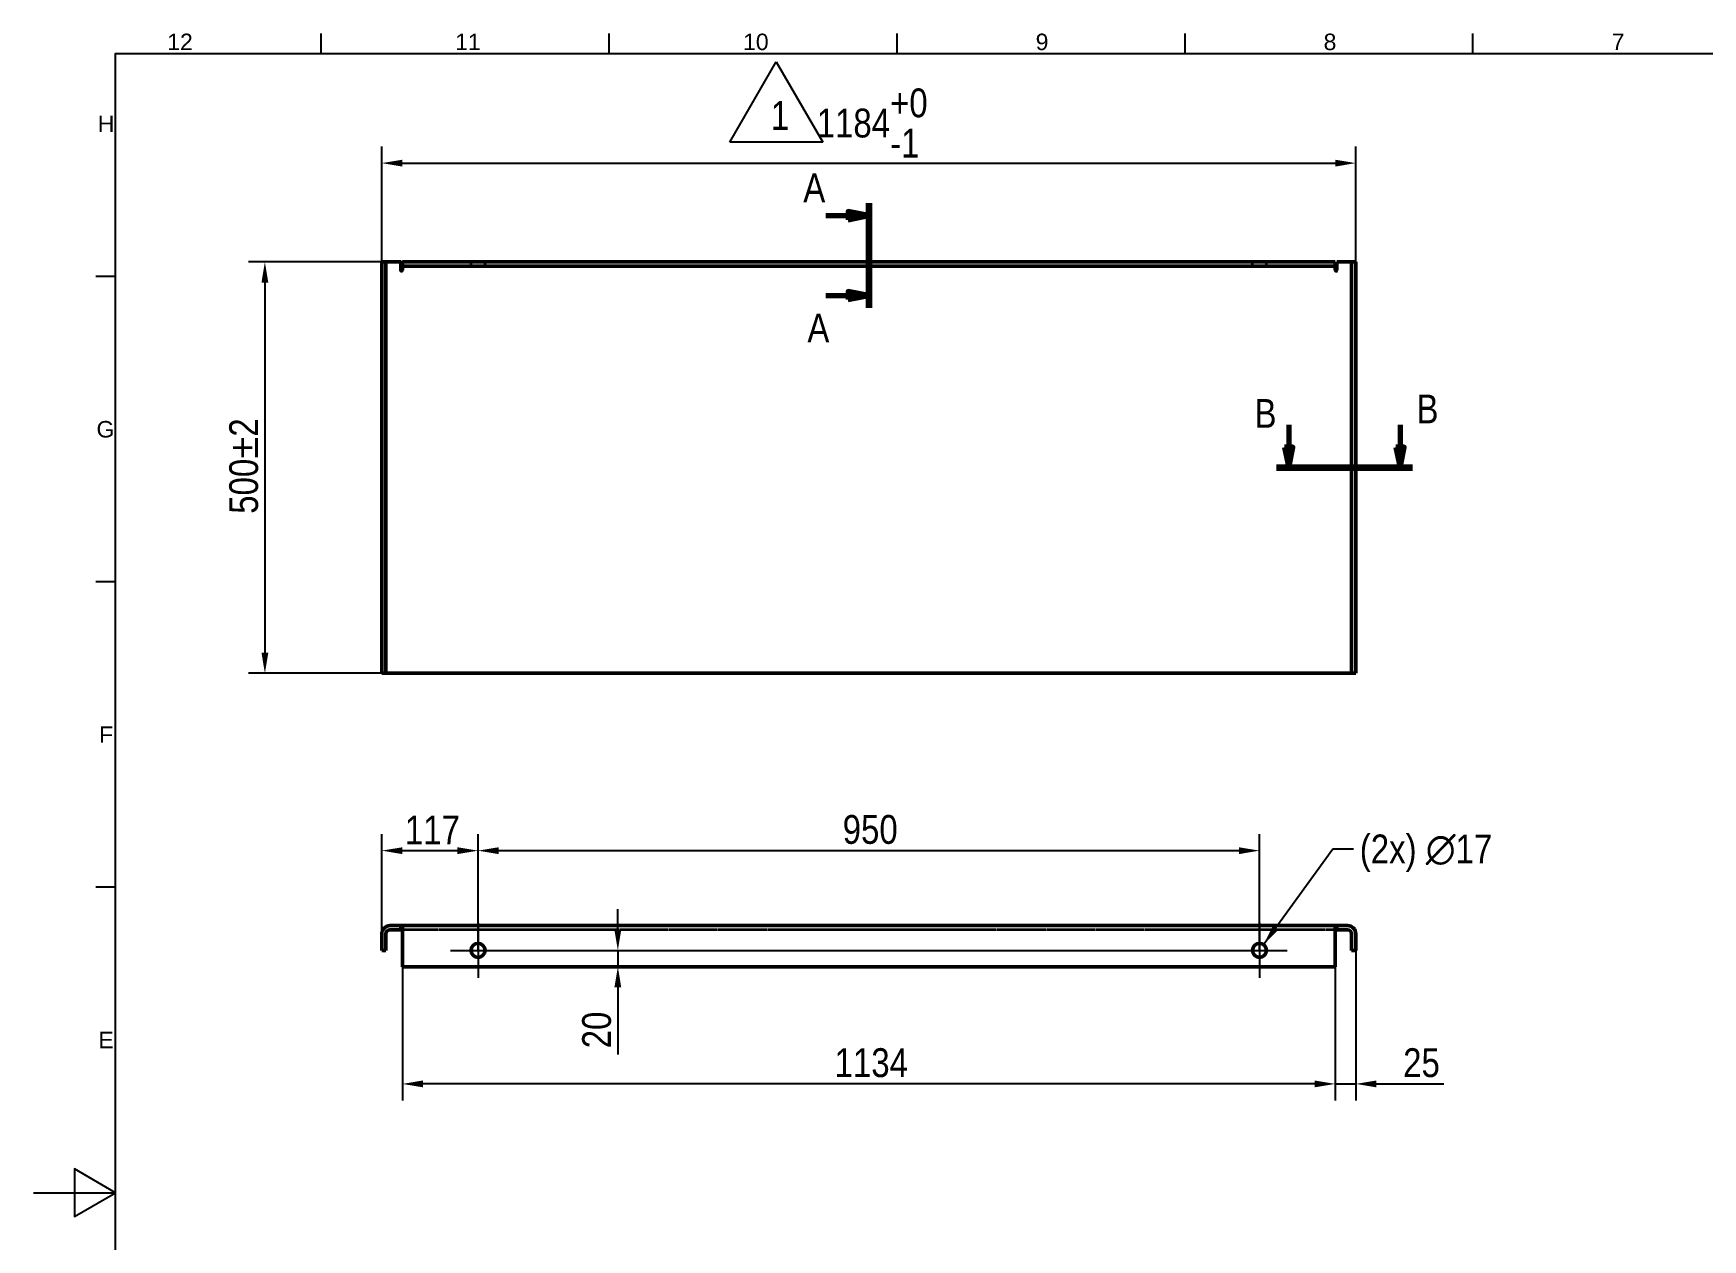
# Model space of a CAD drawing. Header units: millimetres. Extents: x 0 to 4200, y 0 to 2970.
# Drawn here: x 0 to 2029, y 1428 to 2894 of the extents above; entities that cross this region are included whole.
import ezdxf

# ---------------------------------------------------------------- set-up
doc = ezdxf.new("R2010")
doc.units = ezdxf.units.MM
doc.header["$LTSCALE"] = 10
doc.linetypes.add('CHAIN', pattern=[0.3543, 0.2362, -0.0295, 0.0591, -0.0295])
doc.linetypes.add('DASHED', pattern=[0.2068, 0.1655, -0.0413])
doc.layers.get('0').update_dxf_attribs({"lineweight": 25})
for name, color, linetype, lineweight in [('Center Mark (ISO)', 7, 'Continuous', 25), ('Centerline (ISO)', 7, 'Continuous', 25), ('Dimension (ISO)', 7, 'Continuous', 25), ('Hidden (ISO)', 7, 'DASHED', 35), ('Section Line (ISO)', 7, 'CHAIN', 70), ('Symbol (ISO)', 7, 'Continuous', 25), ('Visible (ISO)', 7, 'Continuous', 50)]:
    doc.layers.add(name, color=color, linetype=linetype, lineweight=lineweight)
doc.styles.add('Normal Text 2mm', font='arial.ttf')
doc.styles.add('Note Text (ISO)', font='ARIALN.TTF')
doc.dimstyles.new('Default - Method 1b (ISO)', dxfattribs={"dimscale": 10, "dimtxt": 3.5, "dimasz": 2.5, "dimexe": 2, "dimexo": 0, "dimgap": 0.762, "dimtad": 1, "dimdec": 0, "dimtxsty": 'Note Text (ISO)', "dimcen": 0.09, "dimdle": 10, "dimclrd": 256, "dimclre": 256, "dimclrt": 7, "dimazin": 2, "dimtfac": 1, "dimtdec": 3, "dimtmove": 0, "dimatfit": 3, "dimfxl": 0, "dimtolj": 1, "dimlwd": -1, "dimlwe": -1, "dimarcsym": 0})
doc.dimstyles.new('Default - Method 1b (ISO)$7', dxfattribs={"dimscale": 10, "dimtxt": 3.5, "dimasz": 2.5, "dimexe": 2, "dimexo": 0, "dimgap": 0.762, "dimtad": 1, "dimdec": 0, "dimtxsty": 'Note Text (ISO)', "dimcen": 0.09, "dimdle": 10, "dimclrd": 256, "dimclre": 256, "dimclrt": 7, "dimazin": 2, "dimtfac": 1, "dimtdec": 3, "dimtmove": 0, "dimatfit": 3, "dimfxl": 0, "dimtolj": 1, "dimlwd": -1, "dimlwe": -1, "dimarcsym": 0})

# ---------------------------------------------------------------- blocks, each defined once
blk = doc.blocks.new('Borders Default Border')
at = {"layer": 'Center Mark (ISO)'}
for p, q in [((35, 287), (35, 289.4)), ((70, 287), (70, 289.4)), ((105, 287), (105, 289.4)), ((140, 287), (140, 289.4)), ((175, 287), (175, 289.4)), ((10, 259.87), (7.6, 259.87)), ((10, 222.75), (7.6, 222.75)), ((10, 185.62), (7.6, 185.62))]:
    blk.add_line(p, q, dxfattribs=at)
at = {"layer": 'Center Mark (ISO)', "flags": 128}
for points in [[(10, 10), (10, 287), (410, 287), (410, 10), (10, 10)], [(0, 148.5), (10, 148.5), (5, 151.39), (5, 145.61), (10, 148.5)]]:
    blk.add_lwpolyline(points, dxfattribs=at)
at = {"layer": 'Center Mark (ISO)', "color": 7, "char_height": 2, "attachment_point": 7, "style": 'Normal Text 2mm'}
for s, insert in [('12', (16.27, 287.4)), ('11', (51.27, 287.4)), ('10', (86.27, 287.37)), ('9', (121.84, 287.37)), ('8', (156.84, 287.37)), ('7', (191.86, 287.4)), ('H', (7.83, 277.44)), ('G', (7.67, 240.28)), ('F', (7.99, 203.19)), ('E', (7.9, 166.06))]:
    blk.add_mtext(s, dxfattribs=dict(at, insert=insert))
blk = doc.blocks.new('*D38')
at = {"layer": 'Defpoints', "color": 0, "transparency": 16777216}
for p in [(1607.5, 2736.6), (423.5, 2616.4), (1607.5, 2616.4)]:
    blk.add_point(p, dxfattribs=at)
at = {"layer": 'Dimension (ISO)', "transparency": 16777216}
for p, q in [((423.5, 2616.4), (423.5, 2756.6)), ((1607.5, 2616.4), (1607.5, 2756.6)), ((448.5, 2736.6), (1582.5, 2736.6))]:
    blk.add_line(p, q, dxfattribs=at)
for points in [[(448.5, 2740.7), (448.5, 2732.4), (423.5, 2736.6)], [(1582.5, 2740.7), (1582.5, 2732.4), (1607.5, 2736.6)]]:
    blk.add_solid(points, dxfattribs=at)
at = {"layer": 'Dimension (ISO)', "color": 7, "transparency": 16777216, "insert": (952.2, 2827.3), "char_height": 35, "attachment_point": 1, "style": 'Note Text (ISO)'}
blk.add_mtext('\\A1;1184\\S+0^ -1;', dxfattribs=at)
blk = doc.blocks.new('*D39')
at = {"layer": 'Defpoints', "color": 0, "transparency": 16777216}
for p in [(448.5, 2616.4), (281.4, 2116.4), (423.5, 2116.4)]:
    blk.add_point(p, dxfattribs=at)
at = {"layer": 'Dimension (ISO)', "transparency": 16777216}
for p, q in [((448.5, 2616.4), (261.4, 2616.4)), ((281.4, 2591.4), (281.4, 2141.4)), ((423.5, 2116.4), (261.4, 2116.4))]:
    blk.add_line(p, q, dxfattribs=at)
for points in [[(277.3, 2591.4), (285.6, 2591.4), (281.4, 2616.4)], [(277.3, 2141.4), (285.6, 2141.4), (281.4, 2116.4)]]:
    blk.add_solid(points, dxfattribs=at)
at = {"layer": 'Dimension (ISO)', "color": 7, "transparency": 16777216, "insert": (238.1, 2310.3), "char_height": 35, "attachment_point": 1, "rotation": 90, "style": 'Note Text (ISO)'}
blk.add_mtext('\\A1;500±2', dxfattribs=at)
blk = doc.blocks.new('2dTransSection0')
at = {"layer": 'Section Line (ISO)', "linetype": 'Continuous', "lineweight": 140}
blk.add_line((101.55, 268.78), (101.55, 256.06), dxfattribs=at)
at = {"layer": 'Section Line (ISO)', "linetype": 'Continuous'}
for p, q in [((96.33, 267.28), (99.05, 267.28)), ((101.55, 267.28), (99.05, 267.78)), ((99.05, 267.78), (99.05, 266.78)), ((99.05, 267.28), (101.55, 267.28)), ((99.05, 266.78), (101.55, 267.28)), ((101.55, 257.56), (99.05, 258.06)), ((99.05, 258.06), (99.05, 257.06)), ((96.33, 257.56), (99.05, 257.56)), ((99.05, 257.56), (101.55, 257.56)), ((99.05, 257.06), (101.55, 257.56))]:
    blk.add_line(p, q, dxfattribs=at)
at = {"layer": 'Section Line (ISO)', "linetype": 'Continuous', "flags": 128}
for points in [[(99.05, 266.78), (101.55, 267.28), (99.05, 267.78), (99.05, 266.78)], [(99.05, 257.06), (101.55, 257.56), (99.05, 258.06), (99.05, 257.06)]]:
    blk.add_lwpolyline(points, dxfattribs=at)
at = {"layer": 'Section Line (ISO)'}
for points in [[(99.05, 266.78), (101.55, 267.28), (99.05, 267.78), (99.05, 266.78)], [(99.05, 257.06), (101.55, 257.56), (99.05, 258.06), (99.05, 257.06)]]:
    blk.add_solid(points, dxfattribs=at)
at = {"layer": 'Section Line (ISO)', "char_height": 3.5, "attachment_point": 7, "style": 'Note Text (ISO)'}
for insert in [(93.59, 268.9), (94.09, 251.86)]:
    blk.add_mtext('A', dxfattribs=dict(at, insert=insert))
blk = doc.blocks.new('*D46')
at = {"layer": 'Defpoints', "color": 0, "transparency": 16777216}
for p in [(540.5, 1900.8), (423.5, 1799.6), (540.5, 1779.6)]:
    blk.add_point(p, dxfattribs=at)
at = {"layer": 'Dimension (ISO)', "transparency": 16777216}
for p, q in [((423.5, 1799.6), (423.5, 1920.8)), ((540.5, 1779.6), (540.5, 1920.8)), ((448.5, 1900.8), (515.5, 1900.8))]:
    blk.add_line(p, q, dxfattribs=at)
for points in [[(448.5, 1904.9), (448.5, 1896.6), (423.5, 1900.8)], [(515.5, 1904.9), (515.5, 1896.6), (540.5, 1900.8)]]:
    blk.add_solid(points, dxfattribs=at)
at = {"layer": 'Dimension (ISO)', "color": 7, "transparency": 16777216, "insert": (451.6, 1943.5), "char_height": 35, "attachment_point": 1, "style": 'Note Text (ISO)'}
blk.add_mtext('\\A1;117', dxfattribs=at)
blk = doc.blocks.new('*D47')
at = {"layer": 'Defpoints', "color": 0, "transparency": 16777216}
for p in [(1490.5, 1900.8), (540.5, 1779.6), (1490.5, 1779.6)]:
    blk.add_point(p, dxfattribs=at)
at = {"layer": 'Dimension (ISO)', "transparency": 16777216}
for p, q in [((540.5, 1779.6), (540.5, 1920.8)), ((1490.5, 1779.6), (1490.5, 1920.8)), ((565.5, 1900.8), (1465.5, 1900.8))]:
    blk.add_line(p, q, dxfattribs=at)
for points in [[(565.5, 1904.9), (565.5, 1896.6), (540.5, 1900.8)], [(1465.5, 1904.9), (1465.5, 1896.6), (1490.5, 1900.8)]]:
    blk.add_solid(points, dxfattribs=at)
at = {"layer": 'Dimension (ISO)', "color": 7, "transparency": 16777216, "insert": (983.8, 1944.1), "char_height": 35, "attachment_point": 1, "style": 'Note Text (ISO)'}
blk.add_mtext('\\A1;950', dxfattribs=at)
blk = doc.blocks.new('*D48')
at = {"layer": 'Defpoints', "color": 0, "transparency": 16777216}
for p in [(710.5, 1779.6), (737.1, 1779.6), (737.1, 1759.6)]:
    blk.add_point(p, dxfattribs=at)
at = {"layer": 'Dimension (ISO)', "transparency": 16777216}
for p, q in [((710.5, 1804.6), (710.5, 1829.6)), ((710.5, 1779.6), (710.5, 1759.6)), ((710.5, 1734.6), (710.5, 1652.9))]:
    blk.add_line(p, q, dxfattribs=at)
for points in [[(706.3, 1804.6), (714.6, 1804.6), (710.5, 1779.6)], [(706.3, 1734.6), (714.6, 1734.6), (710.5, 1759.6)]]:
    blk.add_solid(points, dxfattribs=at)
at = {"layer": 'Dimension (ISO)', "color": 7, "transparency": 16777216, "insert": (667.1, 1660.5), "char_height": 35, "attachment_point": 1, "rotation": 90, "style": 'Note Text (ISO)'}
blk.add_mtext('\\A1;20', dxfattribs=at)
blk = doc.blocks.new('2dTransSection1')
at = {"layer": 'Section Line (ISO)', "linetype": 'Continuous'}
for p, q in [((152.6, 241.86), (152.6, 239.14)), ((166.14, 241.86), (166.14, 239.14)), ((152.1, 239.14), (152.6, 236.64)), ((153.1, 239.14), (152.1, 239.14)), ((152.6, 239.14), (152.6, 236.64)), ((152.6, 236.64), (153.1, 239.14)), ((165.64, 239.14), (166.14, 236.64)), ((166.64, 239.14), (165.64, 239.14)), ((166.14, 239.14), (166.14, 236.64)), ((166.14, 236.64), (166.64, 239.14))]:
    blk.add_line(p, q, dxfattribs=at)
at = {"layer": 'Section Line (ISO)', "linetype": 'Continuous', "lineweight": 140}
blk.add_line((151.1, 236.64), (167.64, 236.64), dxfattribs=at)
at = {"layer": 'Section Line (ISO)', "linetype": 'Continuous', "flags": 128}
for points in [[(152.1, 239.14), (152.6, 236.64), (153.1, 239.14), (152.1, 239.14)], [(165.64, 239.14), (166.14, 236.64), (166.64, 239.14), (165.64, 239.14)]]:
    blk.add_lwpolyline(points, dxfattribs=at)
at = {"layer": 'Section Line (ISO)'}
for points in [[(152.1, 239.14), (152.6, 236.64), (153.1, 239.14), (152.1, 239.14)], [(165.64, 239.14), (166.14, 236.64), (166.64, 239.14), (165.64, 239.14)]]:
    blk.add_solid(points, dxfattribs=at)
at = {"layer": 'Section Line (ISO)', "char_height": 3.5, "attachment_point": 7, "style": 'Note Text (ISO)'}
for insert in [(148.44, 241.48), (168.13, 242.02)]:
    blk.add_mtext('B', dxfattribs=dict(at, insert=insert))
blk = doc.blocks.new('*D57')
at = {"layer": 'Defpoints', "color": 0, "transparency": 16777216}
for p in [(1607.5, 1779.6), (1582.5, 1759.6), (1582.5, 1617.2)]:
    blk.add_point(p, dxfattribs=at)
at = {"layer": 'Dimension (ISO)', "transparency": 16777216}
for p, q in [((1607.5, 1779.6), (1607.5, 1597.2)), ((1582.5, 1759.6), (1582.5, 1597.2)), ((1557.5, 1617.2), (1532.5, 1617.2)), ((1582.5, 1617.2), (1607.5, 1617.2)), ((1632.5, 1617.2), (1714.5, 1617.2))]:
    blk.add_line(p, q, dxfattribs=at)
for points in [[(1557.5, 1621.4), (1557.5, 1613.1), (1582.5, 1617.2)], [(1632.5, 1621.4), (1632.5, 1613.1), (1607.5, 1617.2)]]:
    blk.add_solid(points, dxfattribs=at)
at = {"layer": 'Dimension (ISO)', "color": 7, "transparency": 16777216, "insert": (1665.1, 1660.6), "char_height": 35, "attachment_point": 1, "style": 'Note Text (ISO)'}
blk.add_mtext('\\A1;25', dxfattribs=at)
blk = doc.blocks.new('*D58')
at = {"layer": 'Defpoints', "color": 0, "transparency": 16777216}
for p in [(448.5, 1759.6), (1582.5, 1759.6), (448.5, 1617.2)]:
    blk.add_point(p, dxfattribs=at)
at = {"layer": 'Dimension (ISO)', "transparency": 16777216}
for p, q in [((448.5, 1759.6), (448.5, 1597.2)), ((1582.5, 1759.6), (1582.5, 1597.2)), ((1557.5, 1617.2), (473.5, 1617.2))]:
    blk.add_line(p, q, dxfattribs=at)
for points in [[(473.5, 1621.4), (473.5, 1613.1), (448.5, 1617.2)], [(1557.5, 1621.4), (1557.5, 1613.1), (1582.5, 1617.2)]]:
    blk.add_solid(points, dxfattribs=at)
at = {"layer": 'Dimension (ISO)', "color": 7, "transparency": 16777216, "insert": (974, 1660.6), "char_height": 35, "attachment_point": 1, "style": 'Note Text (ISO)'}
blk.add_mtext('\\A1;1134', dxfattribs=at)
blk = doc.blocks.new('Revision Tag1')
at = {"layer": 'Symbol (ISO)'}
for p, q in [((84.67, 276.2), (90.31, 285.97)), ((90.31, 285.97), (95.95, 276.2)), ((95.95, 276.2), (84.67, 276.2))]:
    blk.add_line(p, q, dxfattribs=at)
at = {"layer": 'Symbol (ISO)', "color": 7, "insert": (89.64, 277.7), "char_height": 3.5, "attachment_point": 7, "style": 'Note Text (ISO)'}
blk.add_mtext('1', dxfattribs=at)

msp = doc.modelspace()

# ---------------------------------------------------------------- linework, layer by layer
at = {"layer": 'Center Mark (ISO)', "linetype": 'Continuous'}
for p, q in [((540.5, 1813.1), (540.5, 1746.1)), ((1490.5, 1813.1), (1490.5, 1746.1))]:
    msp.add_line(p, q, dxfattribs=at)
at = {"layer": 'Centerline (ISO)', "linetype": 'Continuous'}
msp.add_line((507, 1779.6), (1524, 1779.6), dxfattribs=at)
at = {"layer": 'Hidden (ISO)'}
for p, q in [((532, 2611.4), (532, 2616.4)), ((549, 2611.4), (549, 2616.4)), ((1482, 2611.4), (1482, 2616.4)), ((1499, 2611.4), (1499, 2616.4)), ((1582.5, 1804.6), (448.5, 1804.6))]:
    msp.add_line(p, q, dxfattribs=at)
at = {"layer": 'Visible (ISO)'}
for p, q in [((428.5, 2616.4), (423.5, 2616.4)), ((423.5, 2616.4), (423.5, 2116.4)), ((428.5, 2616.4), (428.5, 2116.4)), ((433.5, 2616.4), (428.5, 2616.4)), ((433.5, 2616.4), (446.5, 2616.4)), ((446.5, 2606.4), (446.5, 2616.4)), ((448.5, 2611.4), (448.5, 2616.4)), ((1582.5, 2616.4), (448.5, 2616.4)), ((1582.5, 2611.4), (448.5, 2611.4)), ((448.5, 2611.4), (448.5, 2606.4)), ((1582.5, 2611.4), (1582.5, 2616.4)), ((1582.5, 2611.4), (1582.5, 2606.4)), ((1584.5, 2616.4), (1584.5, 2606.4)), ((1584.5, 2616.4), (1597.5, 2616.4)), ((1597.5, 2616.4), (1602.5, 2616.4)), ((1602.5, 2616.4), (1607.5, 2616.4)), ((1602.5, 2116.4), (1602.5, 2616.4)), ((1607.5, 2116.4), (1607.5, 2616.4)), ((428.5, 2116.4), (423.5, 2116.4)), ((433.5, 2116.4), (428.5, 2116.4)), ((1597.5, 2116.4), (433.5, 2116.4)), ((1597.5, 2116.4), (1602.5, 2116.4)), ((1602.5, 2116.4), (1607.5, 2116.4)), ((446.5, 1809.6), (433.5, 1809.6)), ((446.5, 1804.6), (446.5, 1809.6)), ((446.5, 1809.6), (448.5, 1809.6)), ((448.5, 1809.6), (1582.5, 1809.6)), ((448.5, 1809.6), (448.5, 1799.6)), ((1582.5, 1799.6), (1582.5, 1809.6)), ((1582.5, 1809.6), (1584.5, 1809.6)), ((1584.5, 1809.6), (1584.5, 1804.6)), ((1597.5, 1809.6), (1584.5, 1809.6)), ((423.5, 1799.6), (423.5, 1779.6)), ((428.5, 1799.6), (428.5, 1779.6)), ((433.5, 1804.6), (446.5, 1804.6)), ((448.5, 1804.6), (446.5, 1804.6)), ((448.5, 1759.6), (448.5, 1799.6)), ((1584.5, 1804.6), (1582.5, 1804.6)), ((1582.5, 1799.6), (1582.5, 1759.6)), ((1584.5, 1804.6), (1597.5, 1804.6)), ((1602.5, 1799.6), (1602.5, 1779.6)), ((1607.5, 1779.6), (1607.5, 1799.6)), ((428.5, 1779.6), (423.5, 1779.6)), ((1602.5, 1779.6), (1607.5, 1779.6)), ((1582.5, 1759.6), (448.5, 1759.6))]:
    msp.add_line(p, q, dxfattribs=at)
for centre in [(540.5, 1779.6), (1490.5, 1779.6)]:
    msp.add_circle(centre, 8.5, dxfattribs=at)
for centre, radius, start, end in [((447.5, 2606.4), 1, 180, 0), ((1583.5, 2606.4), 1, 180, 0), ((433.5, 1799.6), 10, 90, 180), ((1597.5, 1799.6), 10, 0, 90), ((433.5, 1799.6), 5, 90, 180), ((1597.5, 1799.6), 5, 0, 90)]:
    msp.add_arc(centre, radius, start, end, dxfattribs=at)

# ---------------------------------------------------------------- block references
at = {"xscale": 10, "yscale": 10, "zscale": 10}
msp.add_blockref('Borders Default Border', (0, 0), dxfattribs=at)
at = {"layer": 'Section Line (ISO)', "xscale": 10, "yscale": 10, "zscale": 10}
for name in ['2dTransSection0', '2dTransSection1']:
    msp.add_blockref(name, (0, 0), dxfattribs=at)
at = {"layer": 'Symbol (ISO)', "xscale": 10, "yscale": 10, "zscale": 10}
msp.add_blockref('Revision Tag1', (0, 0), dxfattribs=at)

# ---------------------------------------------------------------- texts
at = {"layer": 'Symbol (ISO)', "color": 7, "insert": (1612.4, 1920.4), "char_height": 35, "width": 165.674, "attachment_point": 1, "line_spacing_factor": 0.6125, "style": 'Note Text (ISO)'}
msp.add_mtext('(2x) \\fAIGDT|b0|i0;{\\H35.0000;n}\\fArial Narrow|b0|i0;{\\H35.0000;17}', dxfattribs=at)

# ---------------------------------------------------------------- dimensions: what is measured, and where the dimension line sits
at = {"layer": 'Dimension (ISO)'}
for base, p1, p2, angle, override, picture, middle in [((1607.5, 2736.6), (423.5, 2616.4), (1607.5, 2616.4), 180, {"dimgap": 0.762, "dimdec": 0, "dimtol": 1, "dimlim": 0, "dimtp": 0, "dimtm": 1, "dimtdec": 3, "dimtofl": 0, "dimatfit": 1}, '*D38', (1015.5, 2736.6)), ((281.4, 2116.4), (448.5, 2616.4), (423.5, 2116.4), 90, {"dimgap": 0.762, "dimdec": 0, "dimtol": 1, "dimlim": 0, "dimtp": 2, "dimtm": 2, "dimtdec": 3, "dimtofl": 0, "dimatfit": 1}, '*D39', (281.4, 2366.4)), ((540.5, 1900.8), (423.5, 1799.6), (540.5, 1779.6), 180, {"dimgap": 0.762, "dimdec": 0, "dimtol": 0, "dimlim": 0, "dimtp": 0, "dimtm": 0, "dimtdec": 3, "dimtofl": 0, "dimatfit": 1}, '*D46', (482, 1900.8)), ((1490.5, 1900.8), (540.5, 1779.6), (1490.5, 1779.6), 180, {"dimgap": 0.762, "dimdec": 0, "dimtol": 0, "dimlim": 0, "dimtp": 0, "dimtm": 0, "dimtdec": 3, "dimtofl": 0, "dimatfit": 1}, '*D47', (1015.5, 1900.8)), ((710.5, 1779.6), (737.1, 1759.6), (737.1, 1779.6), 90, {"dimgap": 0.762, "dimdec": 0, "dimse1": 1, "dimse2": 1, "dimtol": 0, "dimlim": 0, "dimtp": 0, "dimtm": 0, "dimtdec": 3, "dimtofl": 1, "dimatfit": 1}, '*D48', (710.5, 1681.2)), ((448.5, 1617.2), (1582.5, 1759.6), (448.5, 1759.6), 180, {"dimgap": 0.762, "dimdec": 0, "dimtol": 0, "dimlim": 0, "dimtp": 0, "dimtm": 0, "dimtdec": 3, "dimtofl": 0, "dimatfit": 1}, '*D58', (1015.5, 1617.2))]:
    dim = msp.add_linear_dim(base=base, p1=p1, p2=p2, angle=angle, dimstyle='Default - Method 1b (ISO)', override=override, dxfattribs=at)
    dim.commit()
    dim.dimension.update_dxf_attribs({"geometry": picture, "text_midpoint": middle, "dimtype": 160})
dim = msp.add_linear_dim(base=(1582.5, 1617.2), p1=(1607.5, 1779.6), p2=(1582.5, 1759.6), dimstyle='Default - Method 1b (ISO)', override={"dimgap": 0.762, "dimdec": 0, "dimtol": 0, "dimlim": 0, "dimtp": 0, "dimtm": 0, "dimtdec": 3, "dimtofl": 1, "dimatfit": 1}, dxfattribs=at)
dim.commit()
dim.dimension.update_dxf_attribs({"geometry": '*D57', "text_midpoint": (1686, 1617.2), "dimtype": 160})

# ---------------------------------------------------------------- leaders
at = {"layer": 'Symbol (ISO)', "annotation_type": 0, "has_hookline": 1, "hookline_direction": 0, "text_width": 160.8}
msp.add_leader([(1495.3, 1786.6), (1579.8, 1902.9), (1604.8, 1902.9)], dimstyle='Default - Method 1b (ISO)$7', override={"dimtad": 0}, dxfattribs=at)

doc.saveas('drawing.dxf')
